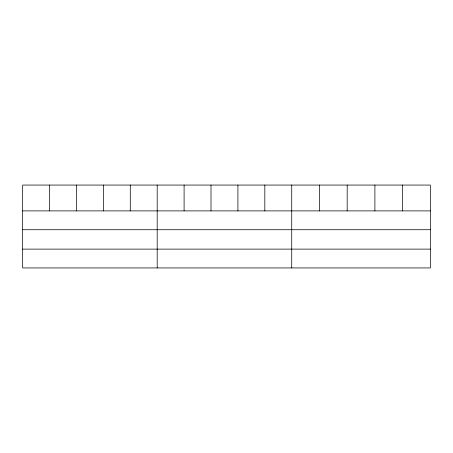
<?xml version="1.0" encoding="UTF-8"?>
<svg xmlns="http://www.w3.org/2000/svg" width="453" height="453" viewBox="0 0 453 453"><rect width="100%" height="100%" fill="white"/><g stroke="black" fill="none" stroke-linecap="round" stroke-linejoin="round"><path stroke-width="0.68" d="M430.35 229.722L430.35 185.062L22.65 185.062L22.65 267.938L430.35 267.938L430.35 229.722L22.65 229.722M22.65 210.894L430.35 210.894M22.65 249.116L430.35 249.116M402.626 185.062L402.626 210.894M374.903 185.062L374.903 210.894M347.179 185.062L347.179 210.894M319.456 185.062L319.456 210.894M291.732 185.062L291.732 267.938M264.824 185.062L264.824 210.894M237.916 185.062L237.916 210.894M211.007 185.062L211.007 210.894M184.099 185.062L184.099 210.894M157.191 185.062L157.191 267.938M130.283 185.062L130.283 210.894M103.375 185.062L103.375 210.894M76.466 185.062L76.466 210.894M49.558 185.062L49.558 210.894"/></g></svg>
